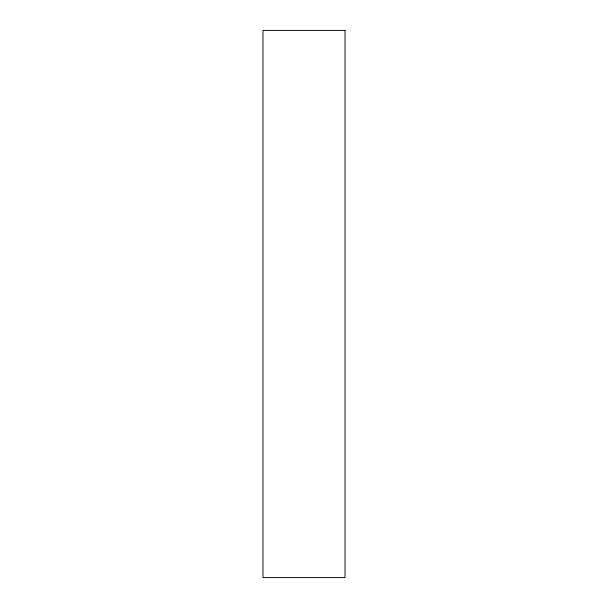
<?xml version="1.0" encoding="UTF-8"?>
<svg xmlns="http://www.w3.org/2000/svg" width="608" height="608" viewBox="0 0 608 608"><rect width="100%" height="100%" fill="white"/><g stroke="black" fill="none" stroke-linecap="round" stroke-linejoin="round"><path stroke-width="0.91" d="M345.04 30.4L262.96 30.4L262.96 577.6L345.04 577.6L345.04 30.4"/></g></svg>
